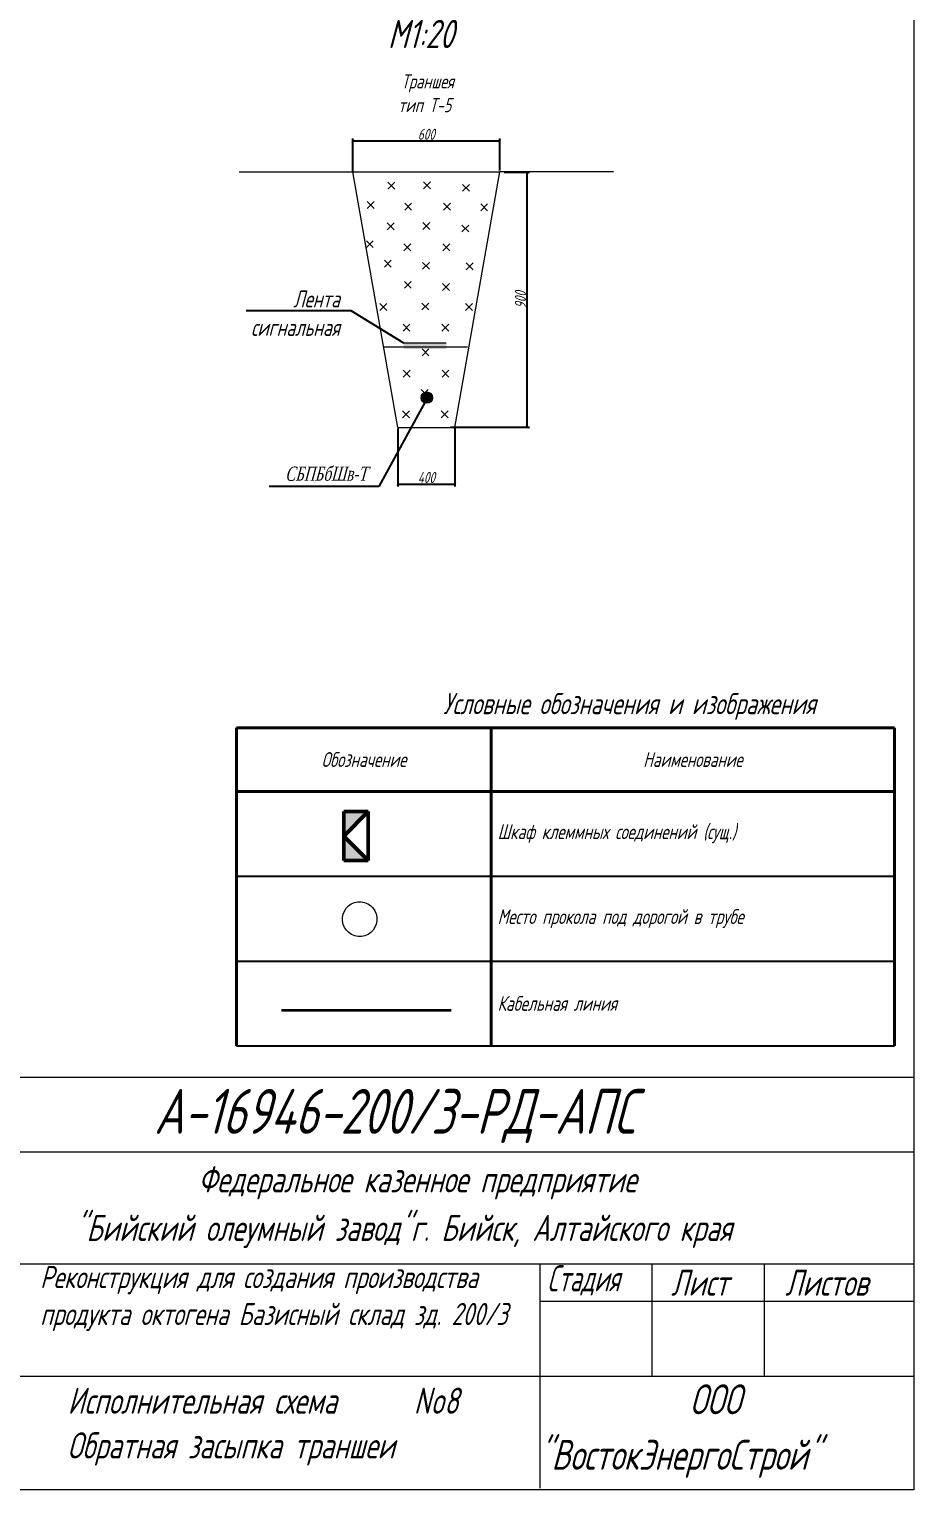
# Model space of a CAD drawing. Header units: millimetres. Extents: x 10081 to 14674, y 790 to 10644.
# Drawn here: x 13634 to 14113, y 790 to 1582 of the extents above; entities that cross this region are included whole.
import ezdxf
from ezdxf import colors
from ezdxf.entities.mleader import LeaderData, LeaderLine
from ezdxf.math import Vec2, Vec3

# ---------------------------------------------------------------- set-up
doc = ezdxf.new("R2010")
doc.units = ezdxf.units.MM
doc.layers.get('Defpoints').update_dxf_attribs({"color": 33})
for name, color, linetype, lineweight in [('ИИ_ОФОРМЛЕНИЕ_025', 7, 'Continuous', 25), ('Линия выноска', 137, 'Continuous', 20), ('Линия связи (Вновь)', 3, 'Continuous', 60), ('Размерная', 4, 'Continuous', 25), ('Рамка толстая', 7, 'Continuous', 60), ('Строительный', 251, 'Continuous', 13), ('ТаБлица', 253, 'Continuous', 25), ('текст', 7, 'Continuous', 25), ('Щиты пульты (Вновь)', 5, 'Continuous', 50), ('Элемент эл. схем', 7, 'Continuous', 35)]:
    doc.layers.add(name, color=color, linetype=linetype, lineweight=lineweight)
doc.styles.add('Simplex', font='simplex.shx', dxfattribs={"width": 0.7, "oblique": 15})
doc.styles.get("Standard").update_dxf_attribs({"font": 'arial.ttf'})
doc.dimstyles.new('Simplex', dxfattribs={"dimtxt": 2.5, "dimasz": 2.5, "dimexe": 1.25, "dimexo": 0.625, "dimtad": 1, "dimtxsty": 'Simplex', "dimcen": 2.5, "dimclrt": 2, "dimadec": 0, "dimazin": 0, "dimtfac": 1, "dimtmove": 0, "dimatfit": 3, "dimfxl": 1, "dimarcsym": 0})

# ---------------------------------------------------------------- blocks, each defined once
blk = doc.blocks.new('_ArchTick')
at = {"color": 0, "linetype": 'ByBlock', "const_width": 0.15}
blk.add_lwpolyline([(-0.5, -0.5), (0.5, 0.5)], dxfattribs=at)
blk = doc.blocks.new('*D109')
at = {"layer": 'Defpoints', "color": 0, "lineweight": 40, "transparency": 16777216}
for p in [(13890.75, 1504.47), (13903.73, 1504.47), (13861.53, 1366.2)]:
    blk.add_point(p, dxfattribs=at)
at = {"layer": 'Размерная', "color": 0, "lineweight": -2, "transparency": 16777216}
for p, q in [((13891.37, 1504.47), (13904.98, 1504.47)), ((13903.73, 1366.2), (13903.73, 1504.47)), ((13862.16, 1366.2), (13904.98, 1366.2))]:
    blk.add_line(p, q, dxfattribs=at)
at = {"layer": 'Размерная', "color": 0, "lineweight": -2, "transparency": 16777216, "xscale": 1.5, "yscale": 1.5, "zscale": 1.5}
for p, rotation in [((13903.73, 1504.47), 90), ((13903.73, 1366.2), 270)]:
    blk.add_blockref('_ArchTick', p, dxfattribs=dict(at, rotation=rotation))
at = {"layer": 'Размерная', "color": 2, "lineweight": 20, "transparency": 16777216, "insert": (13900.1, 1435.34), "char_height": 2, "attachment_point": 5, "rotation": 90, "style": 'Simplex'}
blk.add_mtext('{\\H3x;\\C256;900}', dxfattribs=at)
blk = doc.blocks.new('*D110')
at = {"layer": 'Defpoints', "color": 0, "lineweight": 40, "transparency": 16777216}
for p in [(13833.7, 1366.14), (13864.5, 1366.14), (13864.5, 1335.39)]:
    blk.add_point(p, dxfattribs=at)
at = {"layer": 'Размерная', "color": 0, "lineweight": -2, "transparency": 16777216}
for p, q in [((13833.7, 1365.52), (13833.7, 1334.14)), ((13864.5, 1365.52), (13864.5, 1334.14)), ((13833.7, 1335.39), (13864.5, 1335.39))]:
    blk.add_line(p, q, dxfattribs=at)
at = {"layer": 'Размерная', "color": 0, "lineweight": -2, "transparency": 16777216, "xscale": 1.5, "yscale": 1.5, "zscale": 1.5, "rotation": 180}
blk.add_blockref('_ArchTick', (13833.7, 1335.39), dxfattribs=at)
at = {"layer": 'Размерная', "color": 0, "lineweight": -2, "transparency": 16777216, "xscale": 1.5, "yscale": 1.5, "zscale": 1.5}
blk.add_blockref('_ArchTick', (13864.5, 1335.39), dxfattribs=at)
at = {"layer": 'Размерная', "color": 2, "lineweight": 20, "transparency": 16777216, "insert": (13849.1, 1339.02), "char_height": 2, "attachment_point": 5, "style": 'Simplex'}
blk.add_mtext('{\\H3x;\\C256;400}', dxfattribs=at)
blk = doc.blocks.new('_None')
blk = doc.blocks.new('*D113')
at = {"layer": 'Defpoints', "color": 0, "lineweight": 40, "transparency": 16777216}
for p in [(13888.92, 1521.45), (13888.92, 1504.75), (13809.26, 1503.98)]:
    blk.add_point(p, dxfattribs=at)
at = {"layer": 'Размерная', "color": 0, "lineweight": -2, "transparency": 16777216}
for p, q in [((13809.26, 1504.61), (13809.26, 1522.7)), ((13809.26, 1521.45), (13888.92, 1521.45)), ((13888.92, 1505.38), (13888.92, 1522.7))]:
    blk.add_line(p, q, dxfattribs=at)
at = {"layer": 'Размерная', "color": 0, "lineweight": -2, "transparency": 16777216, "xscale": 1.5, "yscale": 1.5, "zscale": 1.5, "rotation": 180}
blk.add_blockref('_ArchTick', (13809.26, 1521.45), dxfattribs=at)
at = {"layer": 'Размерная', "color": 0, "lineweight": -2, "transparency": 16777216, "xscale": 1.5, "yscale": 1.5, "zscale": 1.5}
blk.add_blockref('_ArchTick', (13888.92, 1521.45), dxfattribs=at)
at = {"layer": 'Размерная', "color": 2, "lineweight": 20, "transparency": 16777216, "insert": (13849.09, 1525.08), "char_height": 2, "attachment_point": 5, "style": 'Simplex'}
blk.add_mtext('{\\H3x;\\C256;600}', dxfattribs=at)
blk = doc.blocks.new('*T123')
at = {"layer": 'ТаБлица', "color": 0, "linetype": 'ByBlock', "lineweight": 40, "transparency": 16777216}
for p, q in [((0, 0), (356.5, 0)), ((0, 0), (0, -172.5)), ((138, 0), (138, -172.5)), ((356.5, 0), (356.5, -172.5)), ((0, -34.5), (356.5, -34.5))]:
    blk.add_line(p, q, dxfattribs=at)
at = {"layer": 'ТаБлица', "color": 5, "linetype": 'ByBlock', "lineweight": 25, "transparency": 16777216}
for p, q in [((0, -80.5), (356.5, -80.5)), ((0, -126.5), (356.5, -126.5)), ((0, -172.5), (356.5, -172.5))]:
    blk.add_line(p, q, dxfattribs=at)
at = {"layer": 'ТаБлица', "color": 2, "lineweight": 20, "transparency": 16777216, "char_height": 8.05, "style": 'Simplex'}
for s, insert, width, attachment_point in [('{\\C256;\\c0;Обозначение}', (69, -17.25), 138, 5), ('{\\C256;\\c0;Наименование}', (247.25, -17.25), 218.5, 5), ('{\\C256;\\c0;Шкаф клеммных соединений (сущ.)}', (141.45, -57.5), 211.6, 4), ('{\\C256;\\c0;Место прокола под дорогой в трубе}', (141.45, -103.5), 211.6, 4), ('{\\C256;\\c0;Кабельная линия}', (141.45, -149.5), 211.6, 4)]:
    blk.add_mtext(s, dxfattribs=dict(at, insert=insert, width=width, attachment_point=attachment_point))
blk = doc.blocks.new('A$C4BB167BF')
at = {"layer": 'Щиты пульты (Вновь)', "true_color": 0xc7c8ca}
h = blk.add_hatch(color=9, dxfattribs=at)
h.paths.add_polyline_path([(0, 3), (0, 0), (3, 3)])
h.paths.add_polyline_path([(6, 3), (3, 3), (6, 0)])
at = {"layer": 'Щиты пульты (Вновь)', "color": 252, "true_color": 0x939598}
for p, q in [((0, 3), (0, 0)), ((6, 3), (0, 3)), ((0, 0), (3, 3)), ((3, 3), (6, 0)), ((6, 0), (6, 3)), ((0, 0), (6, 0))]:
    blk.add_line(p, q, dxfattribs=at)

msp = doc.modelspace()

# ---------------------------------------------------------------- hatches: boundary and pattern name
at = {"layer": 'Элемент эл. схем', "lineweight": 20, "true_color": 0x000000}
for points in [[(13859.93984, 1408.72174), (13859.93984, 1411.80174), (13836.83984, 1411.80174), (13836.83984, 1408.72174)], [(13852.47227, 1382.27883, 1), (13846.31227, 1382.27883, 1)]]:
    msp.add_hatch(color=18, dxfattribs=at).paths.add_polyline_path(points)

# ---------------------------------------------------------------- linework, layer by layer
at = {"color": 18, "lineweight": 20, "true_color": 0x000000}
for p, q in [((13363.86303, 1013.8227), (14113.11303, 1013.8227)), ((13627.11303, 973.3227), (14113.11303, 973.3227)), ((13363.86303, 912.5727), (14113.11303, 912.5727)), ((13910.61303, 912.5727), (13910.61303, 791.0727)), ((13971.36303, 912.5727), (13971.36303, 851.8227)), ((14032.11303, 912.5727), (14032.11303, 851.8227)), ((13910.61303, 892.3227), (14113.11303, 892.3227)), ((13627.11303, 851.8227), (14113.11303, 851.8227))]:
    msp.add_line(p, q, dxfattribs=at)
msp.add_ellipse((13812.98052, 1099.53812), major_axis=(1.01119, -9.36317), ratio=0.990291513, start_param=-7.853981634, end_param=-1.570796327, dxfattribs=at)
at = {"layer": 'Линия связи (Вновь)', "color": 18, "lineweight": 35, "true_color": 0x000000}
msp.add_line((13770.57982, 1050.174), (13862.57982, 1050.174), dxfattribs=at)
at = {"layer": 'Рамка толстая', "color": 18, "lineweight": 20, "true_color": 0x000000}
for p, q in [((14113.25892, 2123.26936), (14113.25892, 790.14436)), ((14113.25892, 790.14436), (13144.63392, 790.14436))]:
    msp.add_line(p, q, dxfattribs=at)
at = {"layer": 'Строительный', "color": 18, "lineweight": 20, "true_color": 0x000000}
for p, q in [((13828.25928, 1499.11036), (13832.00129, 1495.36835)), ((13832.00129, 1499.11036), (13828.25928, 1495.36835)), ((13847.58597, 1499.21482), (13851.32798, 1495.47281)), ((13851.32798, 1499.21482), (13847.58597, 1495.47281)), ((13868.76304, 1497.88926), (13872.50505, 1494.14725)), ((13872.50505, 1497.88926), (13868.76304, 1494.14725)), ((13817.025, 1488.56654), (13820.76701, 1484.82453)), ((13820.76701, 1488.56654), (13817.025, 1484.82453)), ((13837.38261, 1487.71326), (13841.12462, 1483.97125)), ((13841.12462, 1487.71326), (13837.38261, 1483.97125)), ((13858.41706, 1487.71326), (13862.15907, 1483.97125)), ((13862.15907, 1487.71326), (13858.41706, 1483.97125)), ((13878.56322, 1487.34543), (13882.30523, 1483.60342)), ((13882.30523, 1487.34543), (13878.56322, 1483.60342)), ((13827.85609, 1477.06498), (13831.5981, 1473.32297)), ((13831.5981, 1477.06498), (13827.85609, 1473.32297)), ((13847.18278, 1477.16944), (13850.92479, 1473.42743)), ((13850.92479, 1477.16944), (13847.18278, 1473.42743)), ((13868.35986, 1475.84387), (13872.10187, 1472.10186)), ((13872.10187, 1475.84387), (13868.35986, 1472.10186)), ((13816.59818, 1467.36127), (13820.34018, 1463.61926)), ((13820.34018, 1467.36127), (13816.59818, 1463.61926)), ((13836.97942, 1465.66788), (13840.72143, 1461.92587)), ((13840.72143, 1465.66788), (13836.97942, 1461.92587)), ((13858.01388, 1465.66788), (13861.75589, 1461.92587)), ((13861.75589, 1465.66788), (13858.01388, 1461.92587)), ((13826.39835, 1456.81744), (13830.14036, 1453.07543)), ((13830.14036, 1456.81744), (13826.39835, 1453.07543)), ((13847.07547, 1455.61019), (13850.81748, 1451.86818)), ((13850.81748, 1455.61019), (13847.07547, 1451.86818)), ((13870.70581, 1455.28523), (13874.44782, 1451.54322)), ((13874.44782, 1455.28523), (13870.70581, 1451.54322)), ((13837.22945, 1445.31588), (13840.97146, 1441.57387)), ((13840.97146, 1445.31588), (13837.22945, 1441.57387)), ((13857.90657, 1444.10863), (13861.64858, 1440.36662)), ((13861.64858, 1444.10863), (13857.90657, 1440.36662)), ((13846.67229, 1433.56481), (13850.4143, 1429.8228)), ((13850.4143, 1433.56481), (13846.67229, 1429.8228)), ((13823.89452, 1433.26458), (13827.63653, 1429.52257)), ((13827.63653, 1433.26458), (13823.89452, 1429.52257)), ((13870.30263, 1433.23985), (13874.04464, 1429.49784)), ((13874.04464, 1433.23985), (13870.30263, 1429.49784)), ((13836.46893, 1422.06325), (13840.21094, 1418.32124)), ((13840.21094, 1422.06325), (13836.46893, 1418.32124)), ((13857.50338, 1422.06325), (13861.24539, 1418.32124)), ((13861.24539, 1422.06325), (13857.50338, 1418.32124)), ((13846.78344, 1408.69041), (13850.52545, 1404.9484)), ((13850.52545, 1408.69041), (13846.78344, 1404.9484)), ((13836.58008, 1397.18885), (13840.32209, 1393.44684)), ((13840.32209, 1397.18885), (13836.58008, 1393.44684)), ((13857.61454, 1397.18885), (13861.35655, 1393.44684)), ((13861.35655, 1397.18885), (13857.61454, 1393.44684)), ((13846.38026, 1386.64502), (13850.12227, 1382.90301)), ((13850.12227, 1386.64502), (13846.38026, 1382.90301)), ((13836.1769, 1375.14346), (13839.91891, 1371.40145)), ((13839.91891, 1375.14346), (13836.1769, 1371.40145)), ((13857.21136, 1375.14346), (13860.95336, 1371.40145)), ((13860.95336, 1375.14346), (13857.21136, 1371.40145))]:
    msp.add_line(p, q, dxfattribs=at)
at = {"layer": 'Элемент эл. схем', "color": 18, "lineweight": 20, "true_color": 0x000000}
for p, q in [((13747.66132, 1504.74118), (13888.93916, 1504.74118)), ((13833.70024, 1366.14118), (13809.26132, 1504.74118)), ((13864.50024, 1366.14118), (13888.93916, 1504.74118)), ((13950.53916, 1504.74118), (13888.93916, 1504.74118)), ((13826.00071, 1409.84756), (13871.42464, 1409.86942)), ((13859.93984, 1411.80174), (13836.83984, 1411.80174)), ((13833.70024, 1366.14118), (13864.50024, 1366.14118))]:
    msp.add_line(p, q, dxfattribs=at)
msp.add_circle((13849.39227, 1382.27883), 3.08, dxfattribs=at)

# ---------------------------------------------------------------- block references
msp.add_blockref('*T123', (13746.2793, 1203.3306))
at = {"color": 18, "lineweight": 20, "true_color": 0x000000, "xscale": 4.41, "yscale": 4.41, "zscale": 4.41, "rotation": 90}
msp.add_blockref('A$C4BB167BF', (13817.57099, 1131.3578), dxfattribs=at)

# ---------------------------------------------------------------- texts
at = {"color": 18, "lineweight": 20, "true_color": 0x000000, "style": 'Simplex', "oblique": 15}
for s, height, width, p in [('А-16946-200/3-РД-АПС', 24.3, 0.7, (13701.61744, 983.15841)), ('Федеральное казенное предприятие', 14.175, 0.7, (13725.46355, 951.3852)), ('"Бийский олеумный завод"г. Бийск, Алтайского края', 14.175, 0.7, (13658.99249, 925.0602)), ('Стадия', 14.175, 0.6, (13914.5648, 897.7227)), ('Лист', 14.175, 0.7, (13981.65678, 895.3602)), ('Листов', 14.175, 0.7, (14043.50451, 895.3602)), ('ООО', 16.2, 0.7, (13991.87264, 831.09055)), ('Исполнительная схема ', 14.175, 0.7, (13654.74724, 831.36964)), ('No8', 14.175, 0.7, (13842.32974, 831.36964)), ('Обратная засыпка траншеи', 14.175, 0.7, (13654.54774, 807.12461)), ('"ВостокЭнергоСтрой"', 16.2, 0.7, (13910.2189, 801.00484))]:
    msp.add_text(s, height=height, dxfattribs=dict(at, width=width)).set_placement(p)
at = {"layer": 'ИИ_ОФОРМЛЕНИЕ_025', "color": 18, "lineweight": 20, "true_color": 0x000000, "insert": (13639.84568, 911.46009), "char_height": 12, "attachment_point": 1}
msp.add_mtext_dynamic_manual_height_columns('{\\Fsimplex|c204;\\Q15;\\W0.7;Реконструкция для создания производства продукта октогена Базисный склад зд. 200/3}', width=276.2589272, gutter_width=12.5, heights=[0], dxfattribs=at)
at = {"layer": 'ТаБлица', "color": 18, "lineweight": 20, "true_color": 0x000000, "insert": (13959.16118, 1214.8306), "char_height": 11.5, "width": 425.2362496, "attachment_point": 5, "style": 'Simplex'}
msp.add_mtext('Условные обозначения и изображения', dxfattribs=at)
at = {"layer": 'текст', "color": 18, "lineweight": 20, "true_color": 0x000000, "attachment_point": 1, "style": 'Simplex'}
for s, width, insert, char_height in [('\\pi29.625;Разрез 2-2\\P\\pi53.751;М1:20', 153.9629771, (13774.46586, 1612.84621), 15.4), ('\\pi6.3336;Траншея\\P\\pi4.5781;тип Т-5', 45.8694283, (13829.25037, 1557.59698), 7.7)]:
    msp.add_mtext_dynamic_manual_height_columns(s, width=width, gutter_width=12.5, heights=[0], dxfattribs=dict(at, insert=insert, char_height=char_height))

# ---------------------------------------------------------------- dimensions: what is measured, and where the dimension line sits
at = {"layer": 'Размерная', "color": 18, "lineweight": 20, "true_color": 0x000000}
for base, p1, p2, text, picture, middle in [((13888.92012, 1521.45151), (13809.26129, 1503.98025), (13888.92012, 1504.75266), '{\\H3x;\\C256;600}', '*D113', (13849.09071, 1525.07651)), ((13864.50024, 1335.3938), (13833.70024, 1366.14118), (13864.50024, 1366.14118), '{\\H3x;\\C256;400}', '*D110', (13849.10024, 1339.0188))]:
    dim = msp.add_linear_dim(base=base, p1=p1, p2=p2, text=text, dimstyle='Simplex', override={"dimtxt": 2, "dimasz": 1.5, "dimlfac": 20, "dimrnd": 1, "dimtxsty": 'Simplex', "dimblk1": 'ArchTick', "dimblk2": 'ArchTick', "dimsah": 1}, dxfattribs=at)
    dim.commit()
    dim.dimension.update_dxf_attribs({"geometry": picture, "text_midpoint": middle})
dim = msp.add_linear_dim(base=(13903.72648, 1504.47326), p1=(13861.53476, 1366.20235), p2=(13890.7468, 1504.47326), angle=90, text='{\\H3x;\\C256;900}', dimstyle='Simplex', override={"dimtxt": 2, "dimasz": 1.5, "dimlfac": 20, "dimrnd": 1, "dimblk1": 'ArchTick', "dimblk2": 'ArchTick', "dimsah": 1}, dxfattribs=at)
dim.commit()
dim.dimension.update_dxf_attribs({"geometry": '*D109', "text_midpoint": (13900.10148, 1435.3378)})

# ---------------------------------------------------------------- leaders
at = {"layer": 'Линия выноска', "color": 18, "lineweight": 20, "true_color": 0x000000}
ml = msp.add_multileader_mtext('Standard', dxfattribs=at)
ml.set_content('{\\C256;\\c0;Лента\\Pсигнальная}', color=2, style='Simplex')
ml.set_leader_properties()
ml.set_arrow_properties(name='NONE')
ml.build(insert=Vec2(0, 0))
ml.multileader.update_dxf_attribs({"text_left_attachment_type": 6, "text_right_attachment_type": 6, "dogleg_length": 0, "arrow_head_size": 12.32})
ctx = ml.context
ctx.base_point, ctx.char_height, ctx.arrow_head_size, ctx.landing_gap_size, ctx.plane_origin = Vec3(13741.14776, 1429.32054), 9.24, 12.32, 6.16, Vec3(13500.69456, 1383.56984)
ctx.left_attachment, ctx.right_attachment, ctx.text_align_type = 6, 6, 2
notes = []
notes.append((ctx, [(1, (1, 1, 0), (13808.35664, 1429.32054), (-1, 0), 0, [(0, [(13836.83984, 1411.80174)], 0, [])])]))
ctx.mtext.insert, ctx.mtext.alignment, ctx.mtext.flow_direction = Vec3(13802.19664, 1440.40854), 3, 5
ml = msp.add_multileader_mtext('Standard', dxfattribs=at)
ml.set_content('{\\fTimes New Roman|b0|i0|c204|p18;\\H0.83333x;\\C256;\\c0;СБПБбШв-Т }', color=2, style='Simplex')
ml.set_leader_properties()
ml.set_arrow_properties(name='NONE')
ml.build(insert=Vec2(0, 0))
ml.multileader.update_dxf_attribs({"text_left_attachment_type": 6, "text_right_attachment_type": 6, "dogleg_length": 0, "arrow_head_size": 12.32})
ctx = ml.context
ctx.base_point, ctx.char_height, ctx.arrow_head_size, ctx.landing_gap_size, ctx.plane_origin = Vec3(13765.75746, 1334.12526), 9.24, 12.32, 6.16, Vec3(13585.31854, 1278.4842)
ctx.left_attachment, ctx.right_attachment, ctx.text_align_type = 6, 6, 2
notes.append((ctx, [(1, (1, 1, 0), (13823.29649, 1334.12526), (-1, 0), 0, [(0, [(13849.71729, 1382.42671)], 0, [])])]))
ctx.mtext.insert, ctx.mtext.alignment, ctx.mtext.flow_direction = Vec3(13817.13649, 1344.90526), 3, 5
for ctx, leaders in notes:
    for number, flags, end, landing, length, lines in leaders:
        leader = LeaderData()
        leader.index, (leader.has_last_leader_line, leader.has_dogleg_vector, leader.attachment_direction) = number, flags
        leader.last_leader_point, leader.dogleg_vector, leader.dogleg_length = Vec3(end), Vec3(landing), length
        for number, points, colour, breaks in lines:
            line = LeaderLine()
            line.index, line.vertices, line.color, line.breaks = number, Vec3.list(points), colors.encode_raw_color(colour), breaks
            leader.lines.append(line)
        ctx.leaders.append(leader)

doc.saveas('drawing.dxf')
